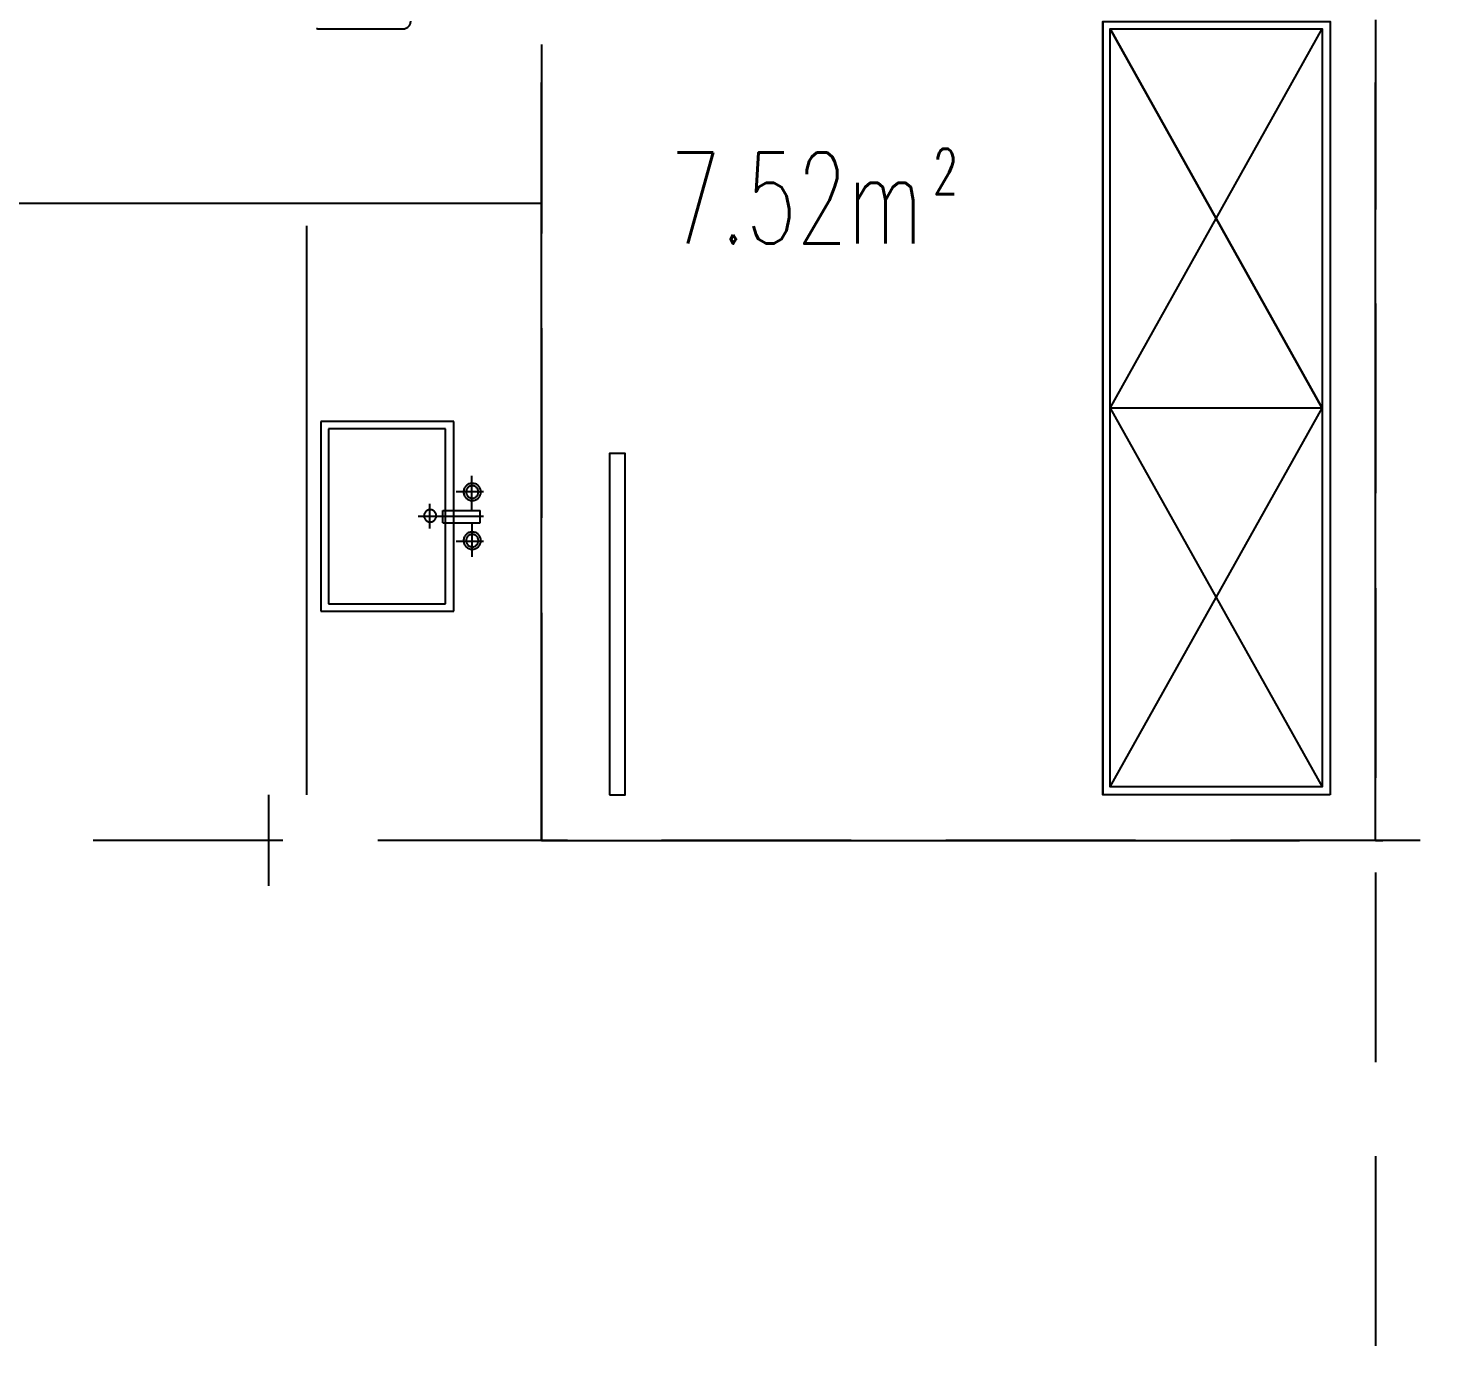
# Model space of a CAD drawing. Header units: millimetres. Extents: x -1120 to 100154, y -9529 to 14223.
# Drawn here: x 91280 to 94994, y 7688 to 11165 of the extents above; entities that cross this region are included whole.
import ezdxf

# ---------------------------------------------------------------- set-up
doc = ezdxf.new("R2010")
doc.units = ezdxf.units.MM
doc.linetypes.add('DOTE', pattern=[2.42, 2, -0.2, 0.02, -0.2])
for name, color, linetype in [('A-DOTE', 1, 'Continuous'), ('A-房间名称', 7, 'Continuous'), ('A-立面看线', 7, 'Continuous')]:
    doc.layers.add(name, color=color, linetype=linetype)
doc.styles.add('_TCH_WINDOW', font='SIMPLEX', dxfattribs={"bigfont": 'GBCBIG'})

msp = doc.modelspace()

# ---------------------------------------------------------------- linework, layer by layer
at = {"layer": 'A-DOTE', "linetype": 'DOTE', "ltscale": 1000}
for p, q in [((92634.3, 9021.9), (92634.3, 14222.5)), ((94835.1, 9021.9), (94835.1, 14222.5)), ((90835, 10702.7), (92634.3, 10702.7)), ((92634.3, 9021.9), (100154.2, 9021.9))]:
    msp.add_line(p, q, dxfattribs=at)
at = {"layer": 'A-立面看线'}
for points in [[(92268.8, 11162.9), (92270.9, 11163), (92273, 11163.3), (92274.9, 11163.8), (92276.8, 11164.5), (92278.6, 11165.4), (92280.3, 11166.4), (92281.9, 11167.6), (92283.4, 11168.9), (92284.7, 11170.4), (92285.9, 11172), (92287, 11173.7), (92287.8, 11175.5), (92288.5, 11177.4), (92289, 11179.4), (92289.4, 11181.4), (92289.5, 11183.5)], [(94114.9, 11182.4), (94114.9, 9141.6)], [(94114.9, 11182.4), (94114.9, 9141.6)], [(94715.4, 9141.6), (94114.9, 9141.6), (94114.9, 11182.4), (94715.4, 11182.4), (94715.4, 9141.6)], [(94715.4, 9141.6), (94114.9, 9141.6), (94114.9, 11182.4), (94715.4, 11182.4), (94715.4, 9141.6)], [(94835.1, 11186.8), (94835.1, 10686.4)], [(94835.1, 11186.8), (94835.1, 10686.4)], [(92040.4, 11164.7), (92042.5, 11163.9), (92044.6, 11163.3), (92046.8, 11163), (92049, 11162.9)], [(92048, 11162.9), (92267.7, 11162.9)], [(94134.5, 10162), (94693.6, 11162.9)], [(94134.5, 10162), (94693.6, 11162.9)], [(94134.5, 11162.9), (94693.6, 10162), (94134.5, 10162), (94693.6, 9163.4), (94134.5, 9163.4), (94134.5, 11162.9), (94693.6, 11162.9), (94693.6, 9163.4)], [(94134.5, 10162), (94693.6, 9163.4), (94134.5, 9163.4), (94134.5, 11162.9), (94693.6, 11162.9), (94693.6, 9163.4)], [(94134.5, 9163.4), (94693.6, 10162), (94134.5, 11162.9)], [(92635.4, 10623.3), (92635.4, 11121.5)], [(92015.3, 9141.6), (92015.3, 10642.9)], [(94835.1, 10438.3), (94835.1, 9937.9)], [(94835.1, 10438.3), (94835.1, 9937.9)], [(92635.4, 9872.6), (92635.4, 10373.1)], [(94134.5, 9163.4), (94693.6, 10162)], [(92052.3, 10127.2), (92052.3, 9626.8)], [(92402.6, 10127.2), (92052.3, 10127.2)], [(92071.9, 10107.6), (92071.9, 9646.4)], [(92380.8, 10107.6), (92071.9, 10107.6)], [(92380.8, 9646.4), (92380.8, 10107.6)], [(92402.6, 9626.8), (92402.6, 10127.2)], [(92813.8, 9141.6), (92855.1, 9141.6), (92855.1, 10042.4), (92813.8, 10042.4), (92813.8, 9141.6)], [(92451.5, 9964), (92449.2, 9963.9), (92446.9, 9963.6), (92444.8, 9963), (92442.7, 9962.2), (92440.7, 9961.3), (92438.8, 9960.1), (92437, 9958.8), (92435.4, 9957.3), (92433.9, 9955.7), (92432.6, 9954), (92431.5, 9952.1), (92430.5, 9950.1), (92429.7, 9948), (92429.2, 9945.8), (92428.8, 9943.5), (92428.7, 9941.2), (92428.8, 9938.8), (92429.2, 9936.6), (92429.7, 9934.4), (92430.5, 9932.3), (92431.5, 9930.3), (92432.6, 9928.4), (92433.9, 9926.7), (92435.4, 9925), (92437, 9923.6), (92438.8, 9922.2), (92440.7, 9921.1), (92442.7, 9920.1), (92444.8, 9919.4), (92446.9, 9918.8), (92449.2, 9918.5), (92451.5, 9918.3), (92453.9, 9918.5), (92456.2, 9918.8), (92458.3, 9919.4), (92460.4, 9920.1), (92462.4, 9921.1), (92464.3, 9922.2), (92466.1, 9923.6), (92467.7, 9925), (92469.2, 9926.7), (92470.5, 9928.4), (92471.6, 9930.3), (92472.6, 9932.3), (92473.4, 9934.4), (92473.9, 9936.6), (92474.3, 9938.8), (92474.4, 9941.2), (92474.3, 9943.5), (92473.9, 9945.8), (92473.4, 9948), (92472.6, 9950.1), (92471.6, 9952.1), (92470.5, 9954), (92469.2, 9955.7), (92467.7, 9957.3), (92466.1, 9958.8), (92464.3, 9960.1), (92462.4, 9961.3), (92460.4, 9962.2), (92458.3, 9963), (92456.2, 9963.6), (92453.9, 9963.9), (92451.5, 9964)], [(92451.5, 9957.5), (92449.9, 9957.4), (92448.3, 9957.2), (92446.7, 9956.8), (92445.2, 9956.2), (92443.8, 9955.5), (92442.4, 9954.7), (92441.2, 9953.8), (92440, 9952.7), (92439, 9951.6), (92438, 9950.3), (92437.2, 9949), (92436.5, 9947.5), (92436, 9946), (92435.6, 9944.5), (92435.3, 9942.9), (92435.2, 9941.2), (92435.3, 9939.5), (92435.6, 9937.9), (92436, 9936.3), (92436.5, 9934.8), (92437.2, 9933.4), (92438, 9932.1), (92439, 9930.8), (92440, 9929.6), (92441.2, 9928.6), (92442.4, 9927.7), (92443.8, 9926.8), (92445.2, 9926.1), (92446.7, 9925.6), (92448.3, 9925.2), (92449.9, 9924.9), (92451.5, 9924.9), (92453.2, 9924.9), (92454.8, 9925.2), (92456.4, 9925.6), (92457.9, 9926.1), (92459.3, 9926.8), (92460.7, 9927.7), (92461.9, 9928.6), (92463.1, 9929.6), (92464.1, 9930.8), (92465.1, 9932.1), (92465.9, 9933.4), (92466.6, 9934.8), (92467.1, 9936.3), (92467.5, 9937.9), (92467.8, 9939.5), (92467.9, 9941.2), (92467.8, 9942.9), (92467.5, 9944.5), (92467.1, 9946), (92466.6, 9947.5), (92465.9, 9949), (92465.1, 9950.3), (92464.1, 9951.6), (92463.1, 9952.7), (92461.9, 9953.8), (92460.7, 9954.7), (92459.3, 9955.5), (92457.9, 9956.2), (92456.4, 9956.8), (92454.8, 9957.2), (92453.2, 9957.4), (92451.5, 9957.5)], [(92450.5, 9892.2), (92450.5, 9983.6)], [(92409.1, 9942.3), (92480.9, 9942.3)], [(92340.6, 9894.4), (92338.9, 9894.3), (92337.3, 9894.1), (92335.7, 9893.7), (92334.2, 9893.1), (92332.8, 9892.4), (92331.5, 9891.6), (92330.2, 9890.7), (92329, 9889.6), (92328, 9888.5), (92327.1, 9887.2), (92326.2, 9885.9), (92325.6, 9884.4), (92325, 9882.9), (92324.6, 9881.4), (92324.4, 9879.8), (92324.3, 9878.1), (92324.4, 9876.4), (92324.6, 9874.8), (92325, 9873.2), (92325.6, 9871.7), (92326.2, 9870.3), (92327.1, 9869), (92328, 9867.7), (92329, 9866.5), (92330.2, 9865.5), (92331.5, 9864.6), (92332.8, 9863.7), (92334.2, 9863.1), (92335.7, 9862.5), (92337.3, 9862.1), (92338.9, 9861.9), (92340.6, 9861.8), (92342.3, 9861.9), (92343.9, 9862.1), (92345.4, 9862.5), (92346.9, 9863.1), (92348.4, 9863.7), (92349.7, 9864.6), (92351, 9865.5), (92352.1, 9866.5), (92353.2, 9867.7), (92354.1, 9869), (92354.9, 9870.3), (92355.6, 9871.7), (92356.2, 9873.2), (92356.6, 9874.8), (92356.8, 9876.4), (92356.9, 9878.1), (92356.8, 9879.8), (92356.6, 9881.4), (92356.2, 9882.9), (92355.6, 9884.4), (92354.9, 9885.9), (92354.1, 9887.2), (92353.2, 9888.5), (92352.1, 9889.6), (92351, 9890.7), (92349.7, 9891.6), (92348.4, 9892.4), (92346.9, 9893.1), (92345.4, 9893.7), (92343.9, 9894.1), (92342.3, 9894.3), (92340.6, 9894.4)], [(92339.5, 9844.4), (92339.5, 9909.6)], [(92374.3, 9859.6), (92374.3, 9892.2)], [(92374.3, 9892.2), (92472.2, 9892.2)], [(92472.2, 9859.6), (92472.2, 9892.2)], [(92309, 9877), (92480.9, 9877)], [(92374.3, 9859.6), (92472.2, 9859.6)], [(92450.5, 9859.6), (92450.5, 9770.4)], [(92409.1, 9811.7), (92480.9, 9811.7)], [(92451.5, 9835.7), (92449.2, 9835.5), (92446.9, 9835.2), (92444.8, 9834.6), (92442.7, 9833.9), (92440.7, 9832.9), (92438.8, 9831.8), (92437, 9830.4), (92435.4, 9829), (92433.9, 9827.3), (92432.6, 9825.6), (92431.5, 9823.7), (92430.5, 9821.7), (92429.7, 9819.6), (92429.2, 9817.4), (92428.8, 9815.2), (92428.7, 9812.8), (92428.8, 9810.5), (92429.2, 9808.2), (92429.7, 9806), (92430.5, 9803.9), (92431.5, 9801.9), (92432.6, 9800), (92433.9, 9798.3), (92435.4, 9796.7), (92437, 9795.2), (92438.8, 9793.9), (92440.7, 9792.7), (92442.7, 9791.8), (92444.8, 9791), (92446.9, 9790.4), (92449.2, 9790.1), (92451.5, 9790), (92453.9, 9790.1), (92456.2, 9790.4), (92458.3, 9791), (92460.4, 9791.8), (92462.4, 9792.7), (92464.3, 9793.9), (92466.1, 9795.2), (92467.7, 9796.7), (92469.2, 9798.3), (92470.5, 9800), (92471.6, 9801.9), (92472.6, 9803.9), (92473.4, 9806), (92473.9, 9808.2), (92474.3, 9810.5), (92474.4, 9812.8), (92474.3, 9815.2), (92473.9, 9817.4), (92473.4, 9819.6), (92472.6, 9821.7), (92471.6, 9823.7), (92470.5, 9825.6), (92469.2, 9827.3), (92467.7, 9829), (92466.1, 9830.4), (92464.3, 9831.8), (92462.4, 9832.9), (92460.4, 9833.9), (92458.3, 9834.6), (92456.2, 9835.2), (92453.9, 9835.5), (92451.5, 9835.7)], [(92451.5, 9829.1), (92449.9, 9829), (92448.3, 9828.8), (92446.7, 9828.4), (92445.2, 9827.9), (92443.8, 9827.2), (92442.4, 9826.3), (92441.2, 9825.4), (92440, 9824.4), (92439, 9823.2), (92438, 9821.9), (92437.2, 9820.6), (92436.5, 9819.2), (92436, 9817.7), (92435.6, 9816.1), (92435.3, 9814.5), (92435.2, 9812.8), (92435.3, 9811.1), (92435.6, 9809.5), (92436, 9808), (92436.5, 9806.5), (92437.2, 9805), (92438, 9803.7), (92439, 9802.4), (92440, 9801.3), (92441.2, 9800.2), (92442.4, 9799.3), (92443.8, 9798.5), (92445.2, 9797.8), (92446.7, 9797.2), (92448.3, 9796.8), (92449.9, 9796.6), (92451.5, 9796.5), (92453.2, 9796.6), (92454.8, 9796.8), (92456.4, 9797.2), (92457.9, 9797.8), (92459.3, 9798.5), (92460.7, 9799.3), (92461.9, 9800.2), (92463.1, 9801.3), (92464.1, 9802.4), (92465.1, 9803.7), (92465.9, 9805), (92466.6, 9806.5), (92467.1, 9808), (92467.5, 9809.5), (92467.8, 9811.1), (92467.9, 9812.8), (92467.8, 9814.5), (92467.5, 9816.1), (92467.1, 9817.7), (92466.6, 9819.2), (92465.9, 9820.6), (92465.1, 9821.9), (92464.1, 9823.2), (92463.1, 9824.4), (92461.9, 9825.4), (92460.7, 9826.3), (92459.3, 9827.2), (92457.9, 9827.9), (92456.4, 9828.4), (92454.8, 9828.8), (92453.2, 9829), (92451.5, 9829.1)], [(94835.1, 9687.7), (94835.1, 9187.3)], [(94835.1, 9687.7), (94835.1, 9187.3)], [(92052.3, 9626.8), (92402.6, 9626.8)], [(92071.9, 9646.4), (92380.8, 9646.4)], [(92635.4, 9021.9), (92635.4, 9622.4)], [(91915.2, 8902.3), (91915.2, 9141.6)], [(91952.2, 9021.9), (91451.8, 9021.9)], [(92702.8, 9021.9), (92202.4, 9021.9)], [(93451.3, 9021.9), (92950.9, 9021.9)], [(94201.9, 9021.9), (93701.5, 9021.9)], [(94952.6, 9021.9), (94452.1, 9021.9)], [(94835.1, 8937.1), (94835.1, 8436.7)], [(94835.1, 8937.1), (94835.1, 8436.7)], [(94835.1, 8188.6), (94835.1, 7688.2)], [(94835.1, 8188.6), (94835.1, 7688.2)]]:
    msp.add_lwpolyline(points, dxfattribs=at)

# ---------------------------------------------------------------- texts
at = {"layer": 'A-房间名称', "style": '_TCH_WINDOW', "width": 0.65}
for s, height, p in [('2', 120, (93666.6, 10726.7)), ('7.52m', 240, (92973.2, 10596.7))]:
    msp.add_text(s, height=height, dxfattribs=at).set_placement(p)

doc.saveas('drawing.dxf')
